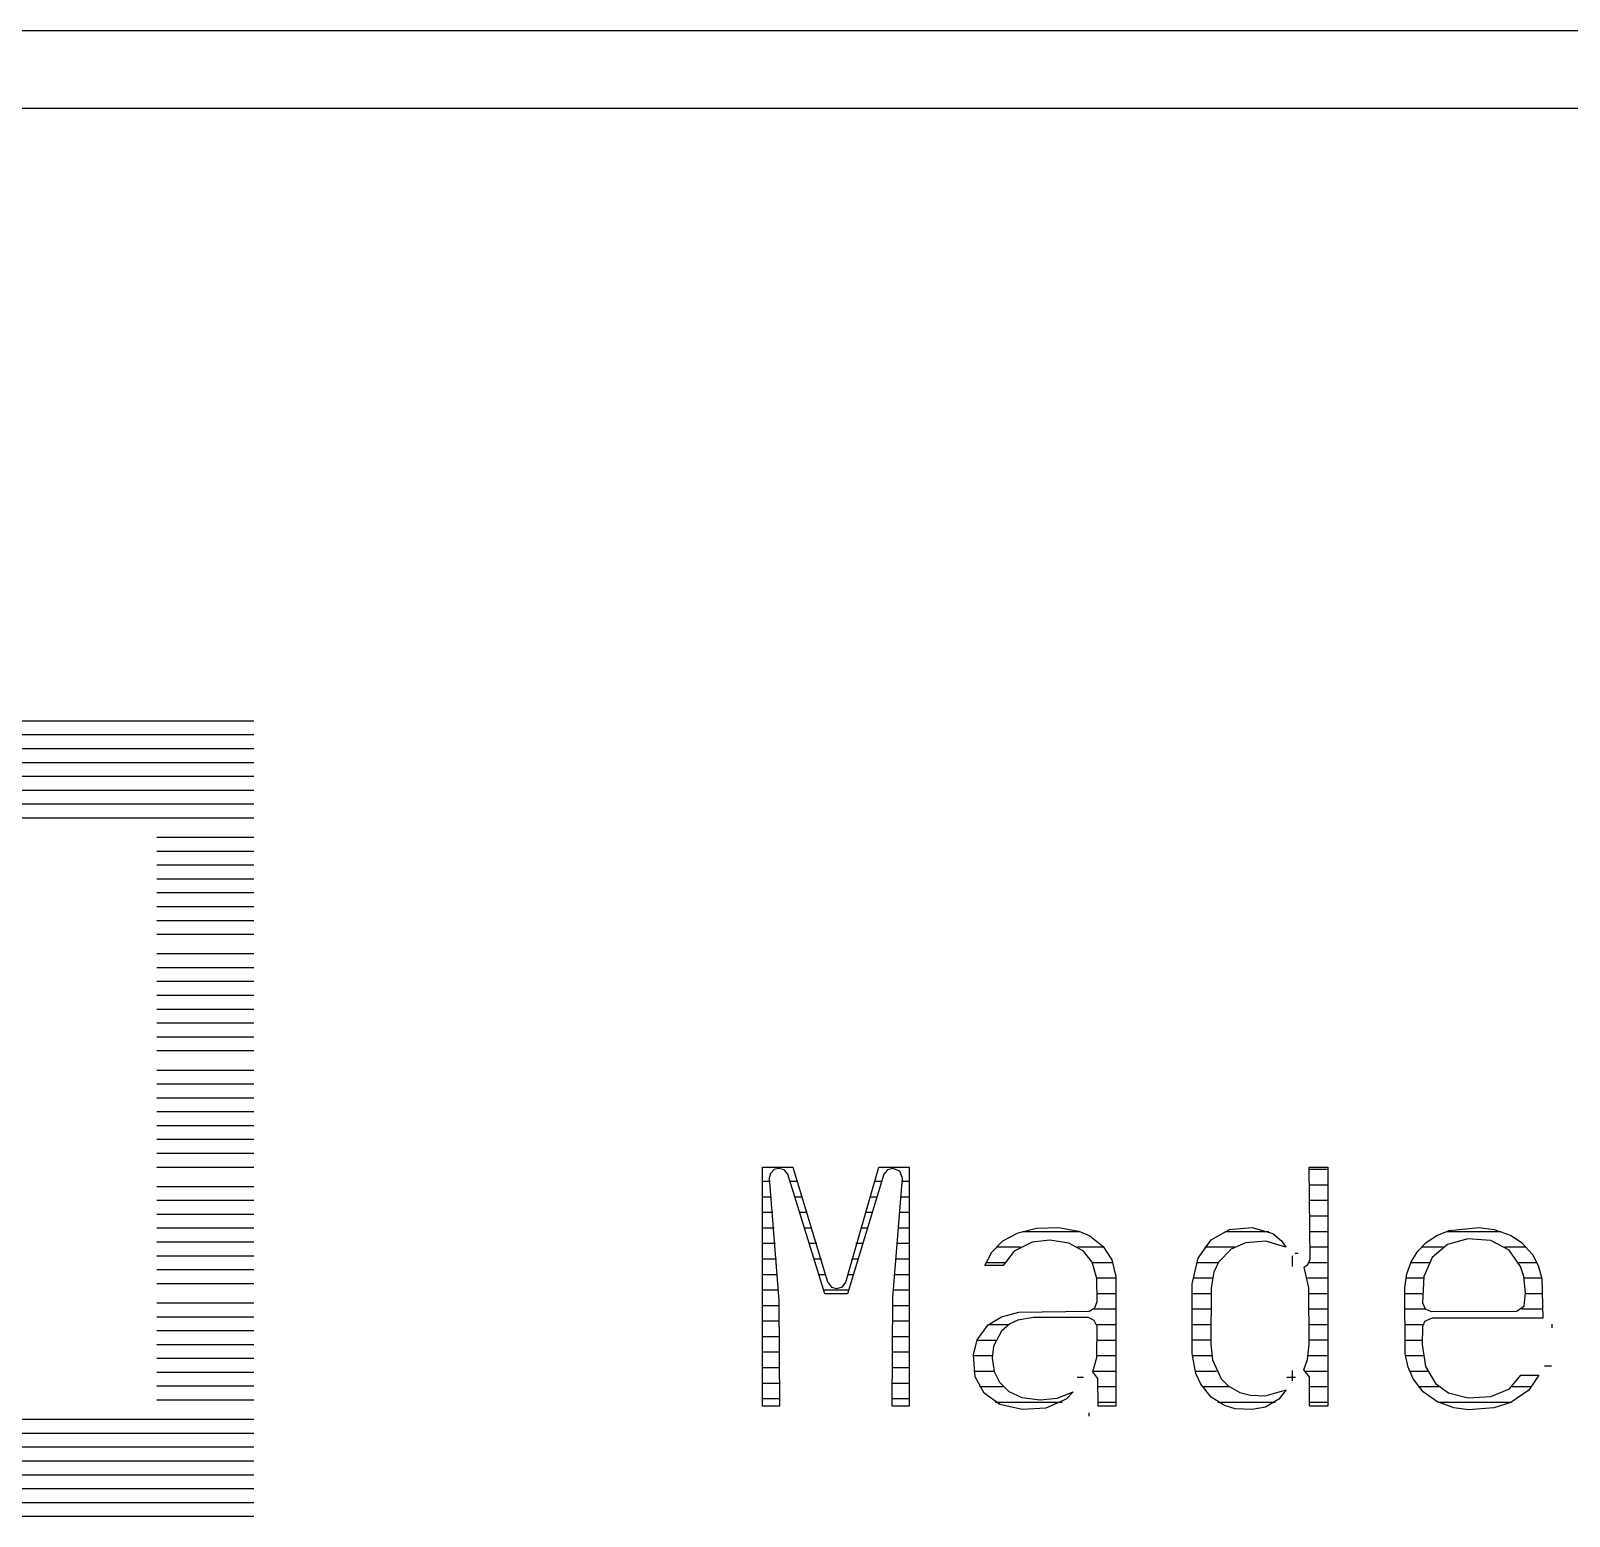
# Model space of a CAD drawing. Extents: x 7 to 280, y 7 to 360.
# Drawn here: x 110.59 to 122.48, y 185.37 to 196.85 of the extents above; entities that cross this region are included whole.
import ezdxf

# ---------------------------------------------------------------- set-up
doc = ezdxf.new("R2010")
doc.units = 0
doc.layers.add('SCORE', color=5, linetype='CONTINUOUS')

msp = doc.modelspace()

# ---------------------------------------------------------------- linework, layer by layer
at = {"layer": 'SCORE'}
for p, q in [((156.21, 196.85), (85.09, 196.85)), ((155.61, 196.25), (85.69, 196.25)), ((106.165, 191.515), (112.315, 191.515)), ((106.165, 191.4079), (112.315, 191.4079)), ((106.165, 191.3007), (112.315, 191.3007)), ((106.165, 191.1936), (112.315, 191.1936)), ((106.165, 191.0864), (112.315, 191.0864)), ((106.165, 190.9793), (112.315, 190.9793)), ((106.165, 190.8721), (112.315, 190.8721)), ((106.165, 190.765), (112.315, 190.765)), ((111.565, 190.615), (112.315, 190.615)), ((111.565, 190.5079), (112.315, 190.5079)), ((111.565, 190.4007), (112.315, 190.4007)), ((111.565, 190.2936), (112.315, 190.2936)), ((111.565, 190.1864), (112.315, 190.1864)), ((111.565, 190.0793), (112.315, 190.0793)), ((111.565, 189.9721), (112.315, 189.9721)), ((111.565, 189.865), (112.315, 189.865)), ((111.565, 189.715), (112.315, 189.715)), ((111.565, 189.6079), (112.315, 189.6079)), ((111.565, 189.5007), (112.315, 189.5007)), ((111.565, 189.3936), (112.315, 189.3936)), ((111.565, 189.2864), (112.315, 189.2864)), ((111.565, 189.1793), (112.315, 189.1793)), ((111.565, 189.0721), (112.315, 189.0721)), ((111.565, 188.965), (112.315, 188.965)), ((111.565, 188.815), (112.315, 188.815)), ((111.565, 188.7079), (112.315, 188.7079)), ((111.565, 188.6007), (112.315, 188.6007)), ((111.565, 188.4936), (112.315, 188.4936)), ((111.565, 188.3864), (112.315, 188.3864)), ((111.565, 188.2793), (112.315, 188.2793)), ((111.565, 188.1721), (112.315, 188.1721)), ((111.565, 188.065), (112.315, 188.065)), ((116.2453, 186.215), (116.2453, 188.065)), ((116.2453, 188.065), (116.4804, 188.065)), ((116.3044, 188.0135), (116.2964, 187.9776)), ((116.3347, 188.0452), (116.3044, 188.0135)), ((116.3702, 188.0547), (116.3347, 188.0452)), ((116.4124, 188.0425), (116.3702, 188.0547)), ((116.4405, 188.0089), (116.4124, 188.0425)), ((116.7272, 187.0835), (116.4405, 188.0089)), ((116.4804, 188.065), (116.747, 187.1778)), ((116.8891, 187.1753), (117.1441, 188.065)), ((117.1846, 188.0085), (116.9029, 187.0835)), ((117.1441, 188.065), (117.3786, 188.065)), ((117.2122, 188.0421), (117.1846, 188.0085)), ((117.2539, 188.0547), (117.2122, 188.0421)), ((117.307, 188.0327), (117.2539, 188.0547)), ((117.3288, 187.9796), (117.307, 188.0327)), ((117.3786, 188.065), (117.3786, 186.215)), ((120.4777, 187.3534), (120.4699, 188.065)), ((120.4699, 188.065), (120.6158, 188.065)), ((120.4699, 188.0477), (120.6158, 188.0477)), ((120.6158, 188.065), (120.6158, 186.215)), ((111.565, 187.915), (112.315, 187.915)), ((116.2453, 187.955), (116.2989, 187.955)), ((116.2964, 187.9776), (116.3721, 187.0318)), ((116.4575, 187.955), (116.5148, 187.955)), ((117.1111, 187.955), (117.1679, 187.955)), ((117.2531, 187.0571), (117.3288, 187.9796)), ((117.3267, 187.955), (117.3786, 187.955)), ((120.4699, 187.9277), (120.6158, 187.9277)), ((111.565, 187.8079), (112.315, 187.8079)), ((116.2453, 187.835), (116.313, 187.835)), ((116.4947, 187.835), (116.5524, 187.835)), ((117.075, 187.835), (117.1314, 187.835)), ((117.3146, 187.835), (117.3786, 187.835)), ((120.4699, 187.8077), (120.6158, 187.8077)), ((111.565, 187.7007), (112.315, 187.7007)), ((116.2453, 187.715), (116.3252, 187.715)), ((116.5318, 187.715), (116.5899, 187.715)), ((117.0389, 187.715), (117.0949, 187.715)), ((117.3026, 187.715), (117.3786, 187.715)), ((120.4705, 187.6877), (120.6158, 187.6877)), ((111.565, 187.5936), (112.315, 187.5936)), ((116.2453, 187.595), (116.336, 187.595)), ((116.5689, 187.595), (116.6275, 187.595)), ((117.0028, 187.595), (117.0585, 187.595)), ((117.2911, 187.595), (117.3786, 187.595)), ((118.104, 187.4934), (118.2211, 187.5572)), ((118.2211, 187.5572), (118.3626, 187.5923)), ((118.2521, 187.5676), (118.6921, 187.5676)), ((118.3626, 187.5923), (118.5322, 187.5972)), ((118.5322, 187.5972), (118.6893, 187.5687)), ((118.6893, 187.5687), (118.7749, 187.5319)), ((118.7749, 187.5319), (118.8777, 187.4515)), ((119.713, 187.501), (119.855, 187.5807)), ((119.8186, 187.5677), (120.1583, 187.5677)), ((119.855, 187.5807), (120.0312, 187.5978)), ((120.0312, 187.5978), (120.1897, 187.5516)), ((120.1897, 187.5516), (120.2573, 187.4949)), ((120.4732, 187.5677), (120.6158, 187.5677)), ((121.375, 187.4814), (121.4567, 187.5353)), ((121.4567, 187.5353), (121.5527, 187.5739)), ((121.5335, 187.5676), (121.9545, 187.5676)), ((121.5527, 187.5739), (121.7858, 187.5982)), ((121.7858, 187.5982), (121.9005, 187.5829)), ((121.9005, 187.5829), (122.0309, 187.5354)), ((122.0309, 187.5354), (122.112, 187.4815)), ((111.565, 187.4864), (112.315, 187.4864)), ((116.2453, 187.475), (116.3456, 187.475)), ((116.6061, 187.475), (116.665, 187.475)), ((116.9668, 187.475), (117.022, 187.475)), ((117.2806, 187.475), (117.3786, 187.475)), ((117.9643, 187.304), (118.017, 187.4073)), ((118.017, 187.4073), (118.104, 187.4934)), ((118.0519, 187.4476), (118.2408, 187.4476)), ((118.1909, 187.4149), (118.1066, 187.304)), ((118.3304, 187.4829), (118.1909, 187.4149)), ((118.4663, 187.4991), (118.3304, 187.4829)), ((118.6132, 187.4774), (118.4663, 187.4991)), ((118.7262, 187.4145), (118.6132, 187.4774)), ((118.6796, 187.4476), (118.8809, 187.4476)), ((118.7945, 187.3284), (118.7262, 187.4145)), ((118.8777, 187.4515), (118.9443, 187.3483)), ((119.6122, 187.3599), (119.713, 187.501)), ((119.6646, 187.4477), (119.8966, 187.4477)), ((119.868, 187.4307), (119.7698, 187.3284)), ((119.9786, 187.4793), (119.868, 187.4307)), ((120.1369, 187.4909), (119.9786, 187.4793)), ((120.2909, 187.4445), (120.1369, 187.4909)), ((120.2573, 187.4949), (120.2909, 187.4445)), ((120.3633, 187.4), (120.3863, 187.4)), ((120.4759, 187.4477), (120.6158, 187.4477)), ((121.2589, 187.3325), (121.3095, 187.4141)), ((121.3095, 187.4141), (121.375, 187.4814)), ((121.339, 187.4476), (121.5061, 187.4476)), ((121.5388, 187.4672), (121.4211, 187.3645)), ((121.6973, 187.5106), (121.5388, 187.4672)), ((121.8751, 187.4966), (121.6973, 187.5106)), ((122.0156, 187.423), (121.8751, 187.4966)), ((121.9839, 187.4476), (122.148, 187.4476)), ((122.1051, 187.2966), (122.0156, 187.423)), ((122.112, 187.4815), (122.1959, 187.3885)), ((111.565, 187.3793), (112.315, 187.3793)), ((116.2453, 187.355), (116.3541, 187.355)), ((116.6432, 187.355), (116.7021, 187.355)), ((116.9336, 187.355), (116.9855, 187.355)), ((117.2711, 187.355), (117.3786, 187.355)), ((118.1066, 187.304), (117.9643, 187.304)), ((117.9733, 187.3276), (118.1176, 187.3276)), ((118.8298, 187.2029), (118.7945, 187.3284)), ((118.7948, 187.3276), (118.9517, 187.3276)), ((118.9443, 187.3483), (118.9752, 187.219)), ((119.567, 187.1631), (119.6122, 187.3599)), ((119.5999, 187.3277), (119.7693, 187.3277)), ((119.7698, 187.3284), (119.7342, 187.2509)), ((120.3427, 187.2947), (120.3427, 187.3772)), ((120.431, 187.2897), (120.4615, 187.3123)), ((120.4686, 187.1307), (120.431, 187.2897)), ((120.4615, 187.3123), (120.4777, 187.3534)), ((120.4708, 187.3277), (120.6158, 187.3277)), ((121.2255, 187.2383), (121.2589, 187.3325)), ((121.2568, 187.3276), (121.3982, 187.3276)), ((121.4211, 187.3645), (121.3581, 187.2183)), ((122.0902, 187.3276), (122.2301, 187.3276)), ((122.1291, 187.2196), (122.1051, 187.2966)), ((122.1959, 187.3885), (122.241, 187.3026)), ((122.241, 187.3026), (122.2686, 187.2039)), ((111.565, 187.2721), (112.315, 187.2721)), ((111.565, 187.165), (112.315, 187.165)), ((116.2453, 187.235), (116.3616, 187.235)), ((116.6803, 187.235), (116.7337, 187.235)), ((116.747, 187.1778), (116.7783, 187.1372)), ((116.8626, 187.1399), (116.8891, 187.1753)), ((116.9042, 187.235), (116.949, 187.235)), ((117.2628, 187.235), (117.3786, 187.235)), ((118.8292, 187.2076), (118.9757, 187.2076)), ((118.8316, 187.0241), (118.8298, 187.2029)), ((118.9752, 187.219), (118.9775, 186.215)), ((119.567, 186.6221), (119.567, 187.1631)), ((119.5717, 187.2077), (119.7227, 187.2077)), ((119.7342, 187.2509), (119.7122, 187.1316)), ((120.4579, 187.2077), (120.6158, 187.2077)), ((121.2099, 187.1301), (121.2255, 187.2383)), ((121.2191, 187.2076), (121.3561, 187.2076)), ((121.3581, 187.2183), (121.3455, 187.0154)), ((122.1417, 187.0923), (122.1291, 187.2196)), ((122.1312, 187.2076), (122.2678, 187.2076)), ((122.2686, 187.2039), (122.278, 186.8975)), ((116.2453, 187.115), (116.3683, 187.115)), ((116.7175, 187.115), (116.9125, 187.115)), ((116.9029, 187.0835), (116.7272, 187.0835)), ((116.7783, 187.1372), (116.8209, 187.1256)), ((116.8209, 187.1256), (116.8626, 187.1399)), ((117.2472, 186.215), (117.2531, 187.0571)), ((117.2559, 187.115), (117.3786, 187.115)), ((118.8316, 187.0876), (118.9775, 187.0876)), ((119.565, 187.0877), (119.7109, 187.0877)), ((119.7122, 187.1316), (119.7109, 186.6937)), ((120.4699, 186.6962), (120.4686, 187.1307)), ((120.4699, 187.0877), (120.6158, 187.0877)), ((121.2088, 187.0876), (121.3451, 187.0876)), ((121.2131, 186.6199), (121.2099, 187.1301)), ((122.1329, 186.989), (122.1417, 187.0923)), ((122.1417, 187.0876), (122.278, 187.0876)), ((111.565, 187.015), (112.315, 187.015)), ((116.2453, 186.995), (116.3734, 186.995)), ((116.3721, 187.0318), (116.3766, 186.215)), ((117.2506, 186.995), (117.3786, 186.995)), ((118.0932, 186.9074), (118.2278, 186.9422)), ((118.2278, 186.9422), (118.7712, 186.9506)), ((118.7712, 186.9506), (118.8146, 186.9765)), ((118.8058, 186.9676), (118.9775, 186.9676)), ((118.8146, 186.9765), (118.8316, 187.0241)), ((119.565, 186.9677), (119.7109, 186.9677)), ((120.4699, 186.9677), (120.6158, 186.9677)), ((121.2088, 186.9676), (121.3694, 186.9676)), ((121.3455, 187.0154), (121.3672, 186.9696)), ((121.3672, 186.9696), (121.413, 186.9481)), ((121.413, 186.9481), (122.0742, 186.9497)), ((122.0742, 186.9497), (122.1329, 186.989)), ((122.1157, 186.9676), (122.278, 186.9676)), ((111.565, 186.9079), (112.315, 186.9079)), ((116.2453, 186.875), (116.3762, 186.875)), ((117.2476, 186.875), (117.3786, 186.875)), ((117.9037, 186.729), (117.9904, 186.8458)), ((117.9904, 186.8458), (118.0932, 186.9074)), ((117.9929, 186.8476), (118.1501, 186.8476)), ((118.1559, 186.8517), (118.0915, 186.7965)), ((118.2192, 186.8816), (118.1559, 186.8517)), ((118.3405, 186.9007), (118.2192, 186.8816)), ((118.7639, 186.9004), (118.3405, 186.9007)), ((118.8096, 186.8788), (118.7639, 186.9004)), ((118.8312, 186.8331), (118.8096, 186.8788)), ((118.8283, 186.8476), (118.9775, 186.8476)), ((118.8299, 186.5927), (118.8312, 186.8331)), ((119.565, 186.8477), (119.7109, 186.8477)), ((120.4699, 186.8477), (120.6158, 186.8477)), ((121.2088, 186.8476), (121.3496, 186.8476)), ((121.3455, 186.8298), (121.3452, 186.6937)), ((121.3622, 186.87), (121.3455, 186.8298)), ((121.4201, 186.8975), (121.3622, 186.87)), ((122.278, 186.8975), (121.4201, 186.8975)), ((122.3484, 186.8225), (122.3484, 186.8499)), ((111.565, 186.8007), (112.315, 186.8007)), ((111.565, 186.6936), (112.315, 186.6936)), ((116.2453, 186.755), (116.3766, 186.755)), ((117.2472, 186.755), (117.3786, 186.755)), ((117.8758, 186.6121), (117.9037, 186.729)), ((117.9032, 186.7276), (118.0477, 186.7276)), ((118.0915, 186.7965), (118.0309, 186.6806)), ((118.8316, 186.7276), (118.9775, 186.7276)), ((119.565, 186.7277), (119.7109, 186.7277)), ((119.7109, 186.6937), (119.7237, 186.574)), ((120.4573, 186.5761), (120.4699, 186.6962)), ((120.4699, 186.7277), (120.6158, 186.7277)), ((121.2088, 186.7276), (121.3451, 186.7276)), ((121.3452, 186.6937), (121.3711, 186.5217)), ((111.565, 186.5864), (112.315, 186.5864)), ((116.2453, 186.635), (116.3766, 186.635)), ((117.2472, 186.635), (117.3786, 186.635)), ((117.8756, 186.6076), (118.0203, 186.6076)), ((117.89, 186.4426), (117.8758, 186.6121)), ((118.0309, 186.6806), (118.0197, 186.5859)), ((118.0197, 186.5859), (118.0353, 186.4832)), ((118.7995, 186.4817), (118.8299, 186.5927)), ((118.8307, 186.6076), (118.9775, 186.6076)), ((119.5957, 186.4698), (119.567, 186.6221)), ((119.5686, 186.6077), (119.7173, 186.6077)), ((119.7237, 186.574), (119.7916, 186.4269)), ((120.4304, 186.4957), (120.4573, 186.5761)), ((120.4633, 186.6077), (120.6158, 186.6077)), ((121.2347, 186.5169), (121.2131, 186.6199)), ((121.2149, 186.6076), (121.3511, 186.6076)), ((111.565, 186.4793), (112.315, 186.4793)), ((116.2453, 186.515), (116.3766, 186.515)), ((117.2472, 186.515), (117.3786, 186.515)), ((117.8802, 186.4876), (118.034, 186.4876)), ((118.0353, 186.4832), (118.0766, 186.4013)), ((118.8381, 186.43), (118.7995, 186.4817)), ((118.8021, 186.4876), (118.9775, 186.4876)), ((119.5907, 186.4877), (119.7539, 186.4877)), ((119.6327, 186.3865), (119.5957, 186.4698)), ((120.3427, 186.4107), (120.3427, 186.4921)), ((120.4726, 186.4423), (120.4304, 186.4957)), ((120.4439, 186.4877), (120.6158, 186.4877)), ((121.2741, 186.4264), (121.2347, 186.5169)), ((121.2451, 186.4876), (121.3844, 186.4876)), ((121.3711, 186.5217), (121.4467, 186.3924)), ((122.0186, 186.3513), (122.1054, 186.4568)), ((122.1054, 186.4568), (122.2458, 186.4568)), ((122.2458, 186.4568), (122.169, 186.3409)), ((122.2903, 186.5291), (122.3445, 186.5291)), ((111.565, 186.3721), (112.315, 186.3721)), ((116.2453, 186.395), (116.3766, 186.395)), ((117.2472, 186.395), (117.3786, 186.395)), ((117.9588, 186.3169), (117.89, 186.4426)), ((117.9223, 186.3676), (118.1053, 186.3676)), ((118.0766, 186.4013), (118.1493, 186.3306)), ((118.1493, 186.3306), (118.2496, 186.2833)), ((118.6777, 186.44), (118.7255, 186.44)), ((118.8395, 186.215), (118.8381, 186.43)), ((118.8395, 186.3676), (118.9775, 186.3676)), ((119.714, 186.2857), (119.6327, 186.3865)), ((119.6449, 186.3677), (119.8524, 186.3677)), ((119.7916, 186.4269), (119.8447, 186.3733)), ((119.8447, 186.3733), (119.935, 186.3214)), ((120.1306, 186.2954), (120.2917, 186.3428)), ((120.2917, 186.3428), (120.2373, 186.2701)), ((120.2986, 186.44), (120.3663, 186.44)), ((120.474, 186.215), (120.4726, 186.4423)), ((120.474, 186.3677), (120.6158, 186.3677)), ((121.3516, 186.3265), (121.2741, 186.4264)), ((121.3143, 186.3676), (121.4725, 186.3676)), ((121.4467, 186.3924), (121.5479, 186.3182)), ((121.8757, 186.2905), (122.0186, 186.3513)), ((122.169, 186.3409), (122.03, 186.2447)), ((122.039, 186.3676), (122.1929, 186.3676)), ((111.565, 186.265), (112.315, 186.265)), ((116.2453, 186.275), (116.3766, 186.275)), ((116.3766, 186.215), (116.2453, 186.215)), ((117.2472, 186.275), (117.3786, 186.275)), ((117.3786, 186.215), (117.2472, 186.215)), ((118.0807, 186.2291), (117.9588, 186.3169)), ((118.0443, 186.2476), (118.5618, 186.2476)), ((118.2535, 186.1894), (118.0807, 186.2291)), ((118.2496, 186.2833), (118.3913, 186.2642)), ((118.3913, 186.2642), (118.524, 186.278)), ((118.5936, 186.269), (118.435, 186.1998)), ((118.524, 186.278), (118.6478, 186.3256)), ((118.6478, 186.3256), (118.5936, 186.269)), ((118.8395, 186.2476), (118.9775, 186.2476)), ((118.9775, 186.215), (118.8395, 186.215)), ((119.817, 186.2201), (119.714, 186.2857)), ((119.7652, 186.2477), (120.2092, 186.2477)), ((119.898, 186.196), (119.817, 186.2201)), ((119.935, 186.3214), (120.0163, 186.2999)), ((120.0163, 186.2999), (120.1306, 186.2954)), ((120.1342, 186.2092), (120.0313, 186.1891)), ((120.2373, 186.2701), (120.1342, 186.2092)), ((120.474, 186.2477), (120.6158, 186.2477)), ((120.6158, 186.215), (120.474, 186.215)), ((121.4567, 186.2515), (121.3516, 186.3265)), ((121.5878, 186.2039), (121.4567, 186.2515)), ((121.4647, 186.2476), (122.0357, 186.2476)), ((121.5479, 186.3182), (121.699, 186.2797)), ((121.699, 186.2797), (121.8757, 186.2905)), ((122.03, 186.2447), (121.8987, 186.2022)), ((106.165, 186.115), (112.315, 186.115)), ((118.435, 186.1998), (118.2535, 186.1894)), ((118.7714, 186.14), (118.7714, 186.1644)), ((120.0313, 186.1891), (119.898, 186.196)), ((121.7026, 186.1887), (121.5878, 186.2039)), ((121.8987, 186.2022), (121.7026, 186.1887)), ((106.165, 186.0079), (112.315, 186.0079)), ((106.165, 185.9007), (112.315, 185.9007)), ((106.165, 185.7936), (112.315, 185.7936)), ((106.165, 185.6864), (112.315, 185.6864)), ((106.165, 185.5793), (112.315, 185.5793)), ((106.165, 185.4721), (112.315, 185.4721)), ((106.165, 185.365), (112.315, 185.365))]:
    msp.add_line(p, q, dxfattribs=at)

doc.saveas('drawing.dxf')
